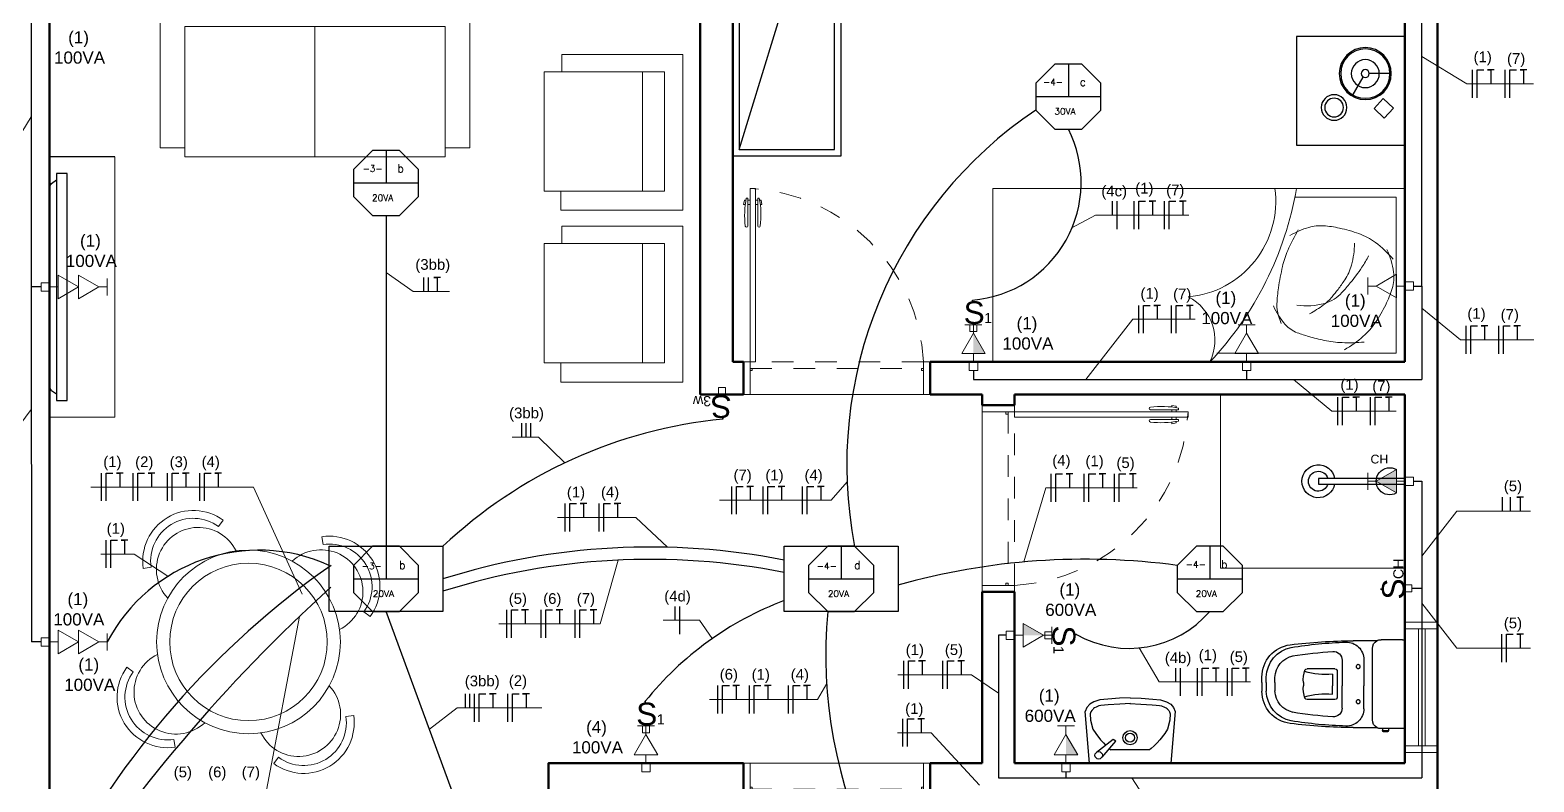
# Model space of a CAD drawing. Header units: inches. Extents: x 179598 to 179981, y 9195975 to 9196075.
# Drawn here: x 179673.85 to 179680.79, y 9196034.33 to 9196037.8 of the extents above; entities that cross this region are included whole.
import ezdxf

# ---------------------------------------------------------------- set-up
doc = ezdxf.new("R2010")
doc.units = ezdxf.units.IN
doc.header["$LTSCALE"] = 0.05
doc.header["$MEASUREMENT"] = 0
for name, pattern in [('CONTINU', [0]), ('DASH2', [0.75, 0.5, -0.25]), ('HIDDEN', [0.375, 0.25, -0.125]), ('HIDDEN2', [0.1875, 0.125, -0.0625])]:
    doc.linetypes.add(name, pattern=pattern)
for name, color, linetype, lineweight in [('Comunicação', 170, 'Continuous', 30), ('Eletrodutos', 220, 'Continuous', 25), ('ESQUADRIA', 7, 'Continuous', 5), ('FNT', 30, 'Continuous', 25), ('HACHURA', 7, 'Continuous', 0), ('HASTES', 250, 'Continuous', 25), ('NOTAS', 180, 'Continuous', 25), ('PAREDE', 7, 'Continuous', 50), ('PISO', 7, 'Continuous', 5)]:
    doc.layers.add(name, color=color, linetype=linetype, lineweight=lineweight)
for name, color, linetype in [('Electric', 10, 'Continuous'), ('ILUMINAÇÃO', 3, 'Continuous'), ('LAYOUT', 7, 'CONTINU'), ('LAYOUT_A. MOLHADAS', 7, 'Continuous'), ('PTO', 1, 'Continuous'), ('TEP', 40, 'DASH2')]:
    doc.layers.add(name, color=color, linetype=linetype)
doc.styles.add('Cota', font='arial.ttf')
doc.styles.get("Standard").update_dxf_attribs({"font": ''})
doc.styles.get('Standard').set_extended_font_data('txt.shx')

# ---------------------------------------------------------------- blocks, each defined once
blk = doc.blocks.new('PORTA80_PB')
at = {"layer": 'ESQUADRIA'}
for p, q in [((0.02, 0.9055), (0.0125, 0.9055)), ((0.02, 0.9055), (0.02, 0.7763)), ((0.065, 0.9055), (0.065, 0.7763)), ((0.065, 0.9055), (0.0725, 0.9055)), ((0.0036, 0.8955), (0.0002, 0.8755)), ((0.0075, 0.8755), (0.0002, 0.8755)), ((0.0105, 0.8955), (0.0036, 0.8955)), ((0.03, 0.8955), (0.02, 0.8955)), ((0.03, 0.8755), (0.02, 0.8755)), ((0.055, 0.8955), (0.065, 0.8955)), ((0.055, 0.8755), (0.065, 0.8755)), ((0.0745, 0.8955), (0.0814, 0.8955)), ((0.0775, 0.8755), (0.0848, 0.8755)), ((0.0814, 0.8955), (0.0848, 0.8755)), ((0.83, 0), (0.03, 0))]:
    blk.add_line(p, q, dxfattribs=at)
for points in [[(0.03, 0.15), (0.055, 0.15), (0.055, 0.95), (0.03, 0.95)], [(0, 0), (0.03, 0), (0.03, 0.15), (0, 0.15)], [(0.83, 0), (0.86, 0), (0.86, 0.15), (0.83, 0.15)], [(0.04, 0.11), (0.03, 0.11), (0.03, 0.12), (0.04, 0.12)], [(0.82, 0.12), (0.83, 0.12), (0.83, 0.11), (0.82, 0.11)]]:
    blk.add_lwpolyline(points, close=True, dxfattribs=at)
at = {"layer": 'ESQUADRIA', "linetype": 'HIDDEN2'}
blk.add_lwpolyline([(0.03, 0.12), (0.83, 0.12), (0.83, 0.15), (0.03, 0.15)], close=True, dxfattribs=at)
at = {"layer": 'ESQUADRIA'}
for centre, radius, start, end in [((0.4334, 0.8257), 0.4284, 169.26017, 186.65508), ((-0.3484, 0.8257), 0.4284, 353.34492, 10.73983), ((0.0139, 0.7771), 0.00614, 187.18725, 352.0859), ((0.0711, 0.7771), 0.00614, 187.9141, 352.81275)]:
    blk.add_arc(centre, radius, start, end, dxfattribs=at)
at = {"layer": 'ESQUADRIA', "linetype": 'HIDDEN', "ltscale": 0.4}
blk.add_arc((-0.0154, 0.1046), 0.8466, 3.07158, 86.92842, dxfattribs=at)
blk = doc.blocks.new('A$C73877B83')
at = {"layer": 'LAYOUT'}
for p, q in [((0.2747, 0.243), (0.1867, 0.1922)), ((0.1708, 0.063), (0.1708, 0.1646))]:
    blk.add_line(p, q, dxfattribs=at)
for points in [[(0.5, 0), (0, 0), (0, 0.5), (0.5, 0.5)], [(0.2859, 0.1004), (0.3301, 0.0532), (0.3754, 0.0957), (0.3312, 0.1428)]]:
    blk.add_lwpolyline(points, close=True, dxfattribs=at)
for centre, radius in [((0.3271, 0.3269), 0.059), ((0.3271, 0.3269), 0.043), ((0.1708, 0.183), 0.12), ((0.1708, 0.183), 0.1136), ((0.1708, 0.183), 0.0646), ((0.1708, 0.183), 0.0184)]:
    blk.add_circle(centre, radius, dxfattribs=at)
blk = doc.blocks.new('A$C161E2D06')
at = {"layer": 'LAYOUT'}
blk.add_line((0.03, 1.47), (0.47, 0.03), dxfattribs=at)
for points in [[(0, 1.5), (0.5, 1.5), (0.5, 0), (0, 0)], [(0.03, 1.47), (0.47, 1.47), (0.47, 0.03), (0.03, 0.03)]]:
    blk.add_lwpolyline(points, close=True, dxfattribs=at)
blk = doc.blocks.new('JANELA 0.50')
at = {"layer": 'ESQUADRIA'}
for points in [[(0, 0), (0.03, 0), (0.03, 0.15), (0, 0.15)], [(0.57, 0), (0.03, 0), (0.03, 0.15), (0.57, 0.15)], [(0.57, 0), (0.6, 0), (0.6, 0.15), (0.57, 0.15)], [(0.03, 0.0576), (0.57, 0.0576), (0.57, 0.0876), (0.03, 0.0876)]]:
    blk.add_lwpolyline(points, close=True, dxfattribs=at)
blk = doc.blocks.new('01lavl91')
at = {"layer": 'LAYOUT_A. MOLHADAS', "linetype": 'Continuous'}
for p, q in [((0.1253, -0.036), (0.0639, -0.1075)), ((0.0753, -0.1139), (0.1503, -0.0575)), ((-0.085, -0.0692), (0.0857, -0.0692)), ((0.0639, -0.1075), (0.0753, -0.1139))]:
    blk.add_line(p, q, dxfattribs=at)
for points in [[(-0.1997, -0.2393), (-0.1797, -0.0093), (0.1803, -0.0093), (0.2003, -0.2393)], [(-0.1772, -0.2283), (-0.1758, -0.2005), (-0.1652, -0.1606), (-0.1526, -0.1406), (-0.1317, -0.1123), (-0.1188, -0.0991), (-0.106, -0.0859), (-0.0931, -0.074), (-0.085, -0.0692)], [(0.0938, -0.074), (0.0857, -0.0692)], [(0.1779, -0.2283), (0.1765, -0.2005), (0.1659, -0.1606), (0.1533, -0.1406), (0.1323, -0.1123), (0.1195, -0.0991), (0.1091, -0.0885)], [(0.0003, -0.2993), (-0.0477, -0.2981), (-0.0993, -0.2935), (-0.1345, -0.2899), (-0.1613, -0.2816), (-0.1795, -0.2708), (-0.1915, -0.256), (-0.1997, -0.2393)], [(0.0023, -0.2743), (-0.0461, -0.2719), (-0.0975, -0.2686), (-0.1144, -0.2671), (-0.1294, -0.2653), (-0.1385, -0.2633), (-0.151, -0.2586), (-0.1586, -0.2547), (-0.1629, -0.2516), (-0.1647, -0.2496), (-0.1703, -0.2424), (-0.1737, -0.2368), (-0.1772, -0.2283)], [(-0.0016, -0.2743), (0.0468, -0.2719), (0.0982, -0.2686), (0.1151, -0.2671), (0.1301, -0.2653), (0.1391, -0.2633), (0.1517, -0.2586), (0.1593, -0.2547), (0.1635, -0.2516), (0.1653, -0.2496), (0.1709, -0.2424), (0.1744, -0.2368), (0.1779, -0.2283)], [(0.0003, -0.2993), (0.0483, -0.2981), (0.0999, -0.2935), (0.1351, -0.2899), (0.1619, -0.2816), (0.1801, -0.2708), (0.1921, -0.256), (0.2003, -0.2393)]]:
    blk.add_lwpolyline(points, dxfattribs=at)
for centre, radius in [((0.1404, -0.0444), 0.0164), ((0.001, -0.1223), 0.0316), ((0.001, -0.1223), 0.02)]:
    blk.add_circle(centre, radius, dxfattribs=at)
blk = doc.blocks.new('chuve')
at = {"layer": 'LAYOUT_A. MOLHADAS', "ltscale": 0.05}
for p, q in [((-0.0004, 0.0262), (0.3992, 0.0262)), ((0.3992, 0), (0, 0)), ((0.3992, 0.0262), (0.3992, 0))]:
    blk.add_line(p, q, dxfattribs=at)
for radius, start, end in [(0.076, 189.93583, 170.06417), (0.0459, 196.60149, 163.39851)]:
    blk.add_arc((0.3992, 0.0131), radius, start, end, dxfattribs=at)
blk = doc.blocks.new('VASOSAN2')
at = {"layer": 'LAYOUT_A. MOLHADAS'}
for p, q in [((-0.2131, 0), (0.1729, 0)), ((-0.0126, 0), (0.0126, 0)), ((-0.2251, -0.012), (-0.2251, -0.0754)), ((0.1849, -0.012), (0.1849, -0.11)), ((-0.2395, -0.0804), (-0.2395, -0.0987)), ((-0.2345, -0.1037), (-0.2345, -0.0754)), ((-0.2251, -0.0754), (-0.2345, -0.0754)), ((-0.2251, -0.1037), (-0.2345, -0.1037)), ((-0.2251, -0.0754), (-0.2251, -0.1037)), ((-0.2251, -0.1037), (-0.2251, -0.11)), ((-0.2201, -0.2392), (-0.2201, -0.1294)), ((0.1799, -0.1294), (0.1799, -0.2392)), ((-0.1851, -0.15), (0.1449, -0.15)), ((-0.1336, -0.19), (-0.0276, -0.19)), ((-0.0126, -0.19), (-0.0276, -0.19)), ((0.0935, -0.19), (-0.0126, -0.19)), ((-0.1307, -0.29), (-0.0276, -0.29)), ((-0.0909, -0.3228), (-0.0909, -0.4517)), ((0.0435, -0.3132), (-0.0836, -0.3132)), ((-0.0666, -0.3348), (-0.0276, -0.3348)), ((-0.0126, -0.29), (-0.0276, -0.29)), ((-0.0126, -0.3348), (-0.0276, -0.3348)), ((0.0906, -0.29), (-0.0126, -0.29)), ((0.0265, -0.3348), (-0.0126, -0.3348)), ((0.0508, -0.3228), (0.0508, -0.4517)), ((-0.0126, -0.4687), (-0.0276, -0.4687)), ((-0.0276, -0.6), (-0.0527, -0.6)), ((-0.0126, -0.6), (-0.0276, -0.6)), ((-0.0126, -0.6), (0.0126, -0.6)), ((-0.0276, -0.64), (-0.0527, -0.64)), ((-0.0276, -0.66), (-0.0527, -0.66)), ((-0.0126, -0.64), (-0.0276, -0.64)), ((-0.0126, -0.66), (-0.0276, -0.66)), ((-0.0126, -0.64), (0.0126, -0.64)), ((-0.0126, -0.66), (0.0126, -0.66))]:
    blk.add_line(p, q, dxfattribs=at)
for centre, radius, start, end in [((-0.2131, -0.012), 0.012, 90, 180), ((0.1729, -0.012), 0.012, 0, 90), ((-0.2345, -0.0804), 0.005, 90, 180), ((-0.2345, -0.0987), 0.005, 180, 270), ((-0.1851, -0.11), 0.04, 180, 208.95502), ((-0.1851, -0.11), 0.04, 208.95502, 270), ((0.1449, -0.11), 0.04, 270, 331.04498), ((0.1449, -0.11), 0.04, 331.04498, 0), ((-0.1336, -0.27), 0.08, 90, 181.85575), ((-0.1012, -0.2212), 0.0134, 90, 107.55185), ((-0.1012, -0.2212), 0.0134, 72.44815, 90), ((0.061, -0.2212), 0.0134, 90, 107.55185), ((0.061, -0.2212), 0.0134, 72.44815, 90), ((0.0935, -0.27), 0.08, 358.14425, 90), ((2.0486, -0.2392), 2.2687, 180, 187.34371), ((1.8016, -0.2073), 2.0162, 181.85575, 189.04981), ((-0.1054, -0.2156), 0.00607, 151.52249, 180), ((-0.1054, -0.2156), 0.00607, 180, 208.47751), ((-0.1034, -0.2168), 0.00838, 127.36539, 151.52249), ((-0.1034, -0.2145), 0.00838, 208.47751, 232.63461), ((-0.102, -0.2185), 0.0106, 107.55185, 127.36539), ((-0.102, -0.2128), 0.0106, 232.63461, 252.44815), ((-0.1012, -0.2101), 0.0134, 252.44815, 270), ((-0.1012, -0.2101), 0.0134, 270, 287.55185), ((-0.1003, -0.2185), 0.0106, 52.63461, 72.44815), ((-0.1003, -0.2128), 0.0106, 287.55185, 307.36539), ((-0.099, -0.2168), 0.00838, 28.47751, 52.63461), ((-0.099, -0.2145), 0.00838, 307.36539, 331.52249), ((-0.0969, -0.2156), 0.00607, 360, 28.47751), ((-0.0969, -0.2156), 0.00607, 331.52249, 0), ((0.0568, -0.2156), 0.00607, 151.52249, 180), ((0.0568, -0.2156), 0.00607, 180, 208.47751), ((0.0589, -0.2168), 0.00838, 127.36539, 151.52249), ((0.0589, -0.2145), 0.00838, 208.47751, 232.63461), ((0.0602, -0.2185), 0.0106, 107.55185, 127.36539), ((0.0602, -0.2128), 0.0106, 232.63461, 252.44815), ((0.061, -0.2101), 0.0134, 252.44815, 270), ((0.061, -0.2101), 0.0134, 270, 287.55185), ((0.0619, -0.2185), 0.0106, 52.63461, 72.44815), ((0.0619, -0.2128), 0.0106, 287.55185, 307.36539), ((0.0632, -0.2168), 0.00838, 28.47751, 52.63461), ((0.0632, -0.2145), 0.00838, 307.36539, 331.52249), ((0.0653, -0.2156), 0.00607, 360, 28.47751), ((0.0653, -0.2156), 0.00607, 331.52249, 0), ((-1.8417, -0.2073), 2.0162, 350.95019, 358.14425), ((-2.0888, -0.2392), 2.2687, 352.65629, 0), ((-0.1307, -0.33), 0.04, 90, 183.63335), ((1.8016, -0.2073), 1.9762, 183.63335, 189.04981), ((-0.0809, -0.3228), 0.01, 105.83121, 180), ((-0.3767, -0.3699), 0.3121, 342.68456, 6.46273), ((0.3366, -0.3699), 0.3121, 173.53727, 197.31544), ((0.0408, -0.3228), 0.01, 0, 74.16879), ((0.0906, -0.33), 0.04, 356.36665, 90), ((-1.8417, -0.2073), 1.9762, 350.95019, 356.36665), ((-0.0809, -0.4517), 0.01, 180, 251.47795), ((-0.0363, -0.3187), 0.1503, 251.47795, 273.33807), ((-0.0038, -0.3187), 0.1503, 266.66193, 288.52205), ((0.0408, -0.4517), 0.01, 288.52205, 0), ((-0.0527, -0.51), 0.15, 187.34371, 270), ((-0.0467, -0.4941), 0.146, 191.98726, 267.65022), ((-0.0467, -0.4941), 0.106, 191.98726, 267.65022), ((0.0066, -0.4941), 0.106, 272.34978, 348.01274), ((0.0066, -0.4941), 0.146, 272.34978, 348.01274), ((0.0126, -0.51), 0.15, 270, 352.65629)]:
    blk.add_arc(centre, radius, start, end, dxfattribs=at)
blk = doc.blocks.new('A$C786F5E89')
at = {"layer": 'LAYOUT', "lineweight": 20}
for p, q in [((0.04, 1.86), (0.04, 1.0317)), ((0.76, 1.86), (0.04, 1.86)), ((0.76, 1.3934), (0.76, 1.86))]:
    blk.add_line(p, q, dxfattribs=at)
blk.add_lwpolyline([(0.8, 1.9), (0, 1.9), (0, 0), (0.8, 0)], close=True, dxfattribs=at)
for points in [[(0.0564, 1.6211, -0.050543), (0.1181, 1.7076, -0.064376), (0.1807, 1.7628, -0.03352), (0.2637, 1.8109, -0.039598), (0.3391, 1.8411, -0.109626), (0.414, 1.8473, -0.0754), (0.5181, 1.8166)], [(0.4735, 1.8457, -0.057152), (0.5509, 1.7633, -0.075208), (0.5915, 1.6873, -0.030275), (0.6169, 1.5986, -0.036967), (0.6278, 1.5239, -0.089016), (0.6206, 1.4571, -0.061822), (0.5824, 1.3687)], [(0.0918, 1.712, 0.034352), (0.0891, 1.6099, 0.04249), (0.0995, 1.5278, 0.015911), (0.1173, 1.4565, 0.020937), (0.1347, 1.4035, 0.121269), (0.1729, 1.3477, 0.080025), (0.2586, 1.2929)], [(0.2223, 1.4599, -0.040593), (0.2626, 1.5236, -0.055645), (0.3003, 1.5637, -0.015363), (0.3347, 1.5911, -0.01263), (0.3782, 1.6221, -0.082628), (0.4468, 1.6534, -0.061291), (0.5471, 1.6675)], [(0.2613, 1.4015, -0.103492), (0.2701, 1.5298, -0.14369), (0.3198, 1.6091, -0.007817), (0.3642, 1.6473, -0.010698), (0.3977, 1.674, -0.020146), (0.4368, 1.7014, -0.015912), (0.4887, 1.7324)], [(0.6089, 1.4081, -0.033461), (0.514, 1.3593, -0.04596), (0.44, 1.3351, -0.01901), (0.3418, 1.3166, -0.025886), (0.2687, 1.3095, -0.088683), (0.2128, 1.3169, -0.020726), (0.178, 1.3297)]]:
    blk.add_lwpolyline(points, format="xyb", dxfattribs=at)
for centre, radius, start, end in [((1.0634, -0.1268), 1.5493, 99.78806, 133.34204), ((0.7407, 0.8616), 0.4424, 82.30103, 175.01858), ((0.1, 0.8), 0.2236, 26.56505, 116.56505)]:
    blk.add_arc(centre, radius, start, end, dxfattribs=at)
blk = doc.blocks.new('A$C71760755')
at = {"layer": 'LAYOUT', "lineweight": 20}
for p, q in [((0, 0.05), (0, 0.88)), ((0, 0.88), (1.76, 0.88)), ((1.76, 0.88), (1.76, 0.05)), ((0.14, 0), (0.14, 0.74)), ((0.14, 0.74), (1.62, 0.74)), ((0.88, 0.74), (0.88, 0)), ((1.62, 0.74), (1.62, 0)), ((0.14, 0.05), (0, 0.05)), ((1.62, 0.05), (1.76, 0.05)), ((0.14, 0), (1.62, 0))]:
    blk.add_line(p, q, dxfattribs=at)
blk = doc.blocks.new('A$C7D722421')
at = {"layer": 'LAYOUT', "lineweight": 20}
for points in [[(0.8981, 1.2136), (0.8649, 1.199, 0.666667), (0.5019, 1.192), (0.4682, 1.2053, -0.666667)], [(0.1378, 0.8649), (0.1232, 0.8981, 0.666667), (0.1315, 0.4682), (0.1448, 0.5019, -0.666667)], [(1.199, 0.4719), (1.2136, 0.4387, 0.666667), (1.2053, 0.8686), (1.192, 0.8349, -0.666667)], [(0.4719, 0.1378), (0.4387, 0.1232, 0.666667), (0.8686, 0.1315), (0.8349, 0.1448, -0.666667)]]:
    blk.add_lwpolyline(points, format="xyb", close=True, dxfattribs=at)
for radius in [0.4235, 0.363]:
    blk.add_circle((0.6684, 0.6684), radius, dxfattribs=at)
for centre, start, end in [((0.6857, 1.0745), 349.02539, 186.09004), ((0.2623, 0.6857), 79.02539, 276.09004), ((1.0745, 0.6511), 259.02539, 96.09004), ((0.6511, 0.2623), 169.02539, 6.09004)]:
    blk.add_arc(centre, 0.1936, start, end, dxfattribs=at)
blk = doc.blocks.new('A$C62A36329')
at = {"layer": 'LAYOUT', "lineweight": 20}
for p, q in [((0, 0.8024), (0, 0.1024)), ((0.8991, 0.8024), (0, 0.8024)), ((0.8991, 0.0963), (0.8991, 0.8024)), ((0.0999, 0.1024), (0.0999, 0.6954)), ((0.0999, 0.6954), (0.7888, 0.6954)), ((0.7888, 0.6954), (0.7888, 0.0963)), ((0.0999, 0.5685), (0.7888, 0.5685)), ((0, 0.1024), (0.0999, 0.1024)), ((0.0999, 0), (0.0999, 0.1024)), ((0.7888, 0.0963), (0.7888, 0)), ((0.7888, 0.0963), (0.8991, 0.0963)), ((0.7888, 0), (0.0999, 0))]:
    blk.add_line(p, q, dxfattribs=at)
blk = doc.blocks.new('A$C706E4DCE')
at = {"layer": 'LAYOUT'}
for p, q in [((0.0462, 0.0728), (0.03, 0.0498)), ((0.0674, 0.0815), (0.9786, 0.0815)), ((0.9998, 0.0728), (1.016, 0.0498)), ((0, 0), (0, 0.0498)), ((0, 0.0498), (1.046, 0.0498)), ((1.046, 0), (0, 0)), ((1.046, 0.0498), (1.046, 0))]:
    blk.add_line(p, q, dxfattribs=at)
for centre, start, end in [((0.0674, 0.0515), 90, 135), ((0.9786, 0.0515), 45, 90)]:
    blk.add_arc(centre, 0.03, start, end, dxfattribs=at)
blk = doc.blocks.new('TTA30')
at = {"lineweight": 5}
for p, q in [((-0.139, 0.34), (0, 0.58)), ((-0.1, 0.68), (0.1, 0.68)), ((0, 0.68), (0, 0.58)), ((0.139, 0.34), (0, 0.58)), ((-0.139, 0.1), (0, 0.34)), ((-0.139, 0.34), (0.139, 0.34)), ((0.139, 0.1), (0, 0.34)), ((-0.139, 0.1), (0.139, 0.1)), ((-0.05, 0), (-0.05, -0.1)), ((-0.05, 0), (0.05, 0)), ((0, 0.1), (0, 0)), ((0.05, 0), (0.05, -0.1)), ((-0.05, -0.1), (0.05, -0.1))]:
    blk.add_line(p, q, dxfattribs=at)
blk = doc.blocks.new('ta30')
at = {"lineweight": 5}
for p, q in [((-0.1, 0.44), (0.1, 0.44)), ((0, 0.44), (0, 0.34)), ((-0.139, 0.1), (0, 0.34)), ((0.139, 0.1), (0, 0.34)), ((-0.139, 0.1), (0.139, 0.1)), ((-0.05, 0), (-0.05, -0.1)), ((-0.05, 0), (0.05, 0)), ((0, 0.1), (0, 0)), ((0.05, 0), (0.05, -0.1)), ((-0.05, -0.1), (0.05, -0.1))]:
    blk.add_line(p, q, dxfattribs=at)
blk = doc.blocks.new('TA100')
at = {"lineweight": 5}
for p, q in [((-0.1, 0.44), (0.1, 0.44)), ((0, 0.44), (0, 0.34)), ((-0.139, 0.1), (0, 0.34)), ((0.139, 0.1), (0, 0.34)), ((-0.139, 0.1), (0, 0.1)), ((-0.05, 0), (0.05, 0)), ((-0.05, 0), (-0.05, -0.1)), ((0, 0.1), (0, 0)), ((0, 0.1), (0.139, 0.1)), ((0.05, 0), (0.05, -0.1)), ((-0.05, -0.1), (0.05, -0.1))]:
    blk.add_line(p, q, dxfattribs=at)
blk.add_solid([(0, 0.1), (0, 0.34), (-0.139, 0.1)], dxfattribs=at)
blk = doc.blocks.new('Iluminação1')
at = {"layer": 'ILUMINAÇÃO'}
for p, q in [((0, 0.15), (0, 0)), ((-0.15, 0), (0.15, 0))]:
    blk.add_line(p, q, dxfattribs=at)
blk.add_lwpolyline([(-0.0621, 0.15), (-0.15, 0.0621), (-0.15, -0.0621), (-0.0621, -0.15), (0.0621, -0.15), (0.15, -0.0621), (0.15, 0.0621), (0.0621, 0.15)], close=True, dxfattribs=at)
blk = doc.blocks.new('Iluminação2')
at = {"layer": 'ILUMINAÇÃO'}
for p, q in [((0, 0.15), (0, 0)), ((-0.15, 0), (0.15, 0))]:
    blk.add_line(p, q, dxfattribs=at)
for points in [[(-0.2621, 0.15), (0.2621, 0.15), (0.2621, -0.15), (-0.2621, -0.15)], [(-0.0621, 0.15), (-0.15, 0.0621), (-0.15, -0.0621), (-0.0621, -0.15), (0.0621, -0.15), (0.15, -0.0621), (0.15, 0.0621), (0.0621, 0.15)]]:
    blk.add_lwpolyline(points, close=True, dxfattribs=at)
blk = doc.blocks.new('CHUVEIRO')
at = {"layer": 'Electric', "linetype": 'CONTINU', "lineweight": 20}
blk.add_lwpolyline([(179680.6051, 9196022.6952), (179680.6051, 9196022.7343), (179680.566, 9196022.7343), (179680.566, 9196022.6952), (179680.6051, 9196022.6952), (179680.566, 9196022.6952), (179680.566, 9196022.7148), (179680.527, 9196022.7148), (179680.527, 9196022.7689), (179680.4332, 9196022.7148), (179680.527, 9196022.6606), (179680.527, 9196022.7148), (179680.527, 9196022.7689), (179680.4332, 9196022.7148), (179680.3941, 9196022.7148), (179680.3941, 9196022.7538), (179680.3941, 9196022.6757)], dxfattribs=at)
at = {"layer": 'PTO', "linetype": 'CONTINU', "lineweight": 30}
blk.add_arc((179680.4957, 9196022.7148), 0.0625, 60, 300, dxfattribs=at)
at = {"layer": 'Electric', "linetype": 'CONTINU', "lineweight": 20, "style": 'Cota'}
blk.add_text('CH', height=0.0407, dxfattribs=at).set_placement((179680.4071, 9196022.5921))
blk = doc.blocks.new('Interruptor1W')
at = {"layer": 'ILUMINAÇÃO', "linetype": 'CONTINU', "lineweight": 20}
blk.add_lwpolyline([(179675.1845, 9196027.4212), (179675.2236, 9196027.4212), (179675.2236, 9196027.4602), (179675.1845, 9196027.4602)], close=True, dxfattribs=at)
at = {"layer": 'ILUMINAÇÃO', "linetype": 'CONTINU', "lineweight": 20, "attachment_point": 1, "style": 'Cota'}
for s, width, insert, char_height in [('S', 0.319218, (179675.1488, 9196027.592), 0.1276), ('1', 0.07511, (179675.265, 9196027.5265), 0.0573)]:
    blk.add_mtext_dynamic_manual_height_columns(s, width=width, gutter_width=0.75, heights=[0], dxfattribs=dict(at, insert=insert, char_height=char_height))
blk = doc.blocks.new('Interruptor1')
at = {"layer": 'ILUMINAÇÃO', "linetype": 'CONTINU', "lineweight": 35}
blk.add_line((179678.1328, 9196024.8734), (179678.1328, 9196024.8825), dxfattribs=at)
at = {"layer": 'ILUMINAÇÃO', "linetype": 'CONTINU', "lineweight": 20}
blk.add_blockref('Interruptor1W', (2.9333, -2.7169), dxfattribs=at)
blk = doc.blocks.new('InterruptorCH')
at = {"layer": 'ILUMINAÇÃO', "linetype": 'CONTINU', "lineweight": 20}
for p, q in [((179675.6324, 9196033.1001), (179675.6324, 9196033.0682)), ((179675.6643, 9196033.1001), (179675.6324, 9196033.1001)), ((179675.6643, 9196033.0682), (179675.6643, 9196033.1001)), ((179675.6324, 9196033.0682), (179675.6643, 9196033.0682))]:
    blk.add_line(p, q, dxfattribs=at)
at = {"layer": 'ILUMINAÇÃO', "linetype": 'CONTINU', "lineweight": 35}
blk.add_line((179675.7705, 9196033.0878), (179675.778, 9196033.0878), dxfattribs=at)
at = {"layer": 'ILUMINAÇÃO', "linetype": 'CONTINU', "lineweight": 40, "style": 'Cota'}
for s, height, p in [('S', 0.1043, (179675.6659, 9196033.1359)), ('CH', 0.04682, (179675.6715, 9196033.0415))]:
    blk.add_text(s, height=height, rotation=270, dxfattribs=at).set_placement(p)
blk = doc.blocks.new('Interruptor3w')
at = {"layer": 'ILUMINAÇÃO', "linetype": 'CONTINU', "lineweight": 35}
blk.add_line((179682.1953, 9196035.1734), (179682.2027, 9196035.1734), dxfattribs=at)
at = {"layer": 'ILUMINAÇÃO', "linetype": 'CONTINU', "lineweight": 20}
blk.add_lwpolyline([(179682.0571, 9196035.1856), (179682.0571, 9196035.1537), (179682.089, 9196035.1537), (179682.089, 9196035.1856)], close=True, dxfattribs=at)
at = {"layer": 'ILUMINAÇÃO', "linetype": 'CONTINU', "lineweight": 20, "attachment_point": 1, "rotation": 270, "style": 'Cota'}
for s, width, insert, char_height in [('S', 0.319218, (179682.1967, 9196035.2149), 0.1043), ('3w', 0.07511, (179682.1432, 9196035.1199), 0.04682)]:
    blk.add_mtext_dynamic_manual_height_columns(s, width=width, gutter_width=0.75, heights=[0], dxfattribs=dict(at, insert=insert, char_height=char_height))

msp = doc.modelspace()

# ---------------------------------------------------------------- hatches: boundary and pattern name
at = {"layer": 'HACHURA'}
h = msp.add_hatch(color=1, dxfattribs=at)
h.dxf.hatch_style = 1
h.paths.add_polyline_path([(179680.1549, 9196035.6649), (179680.0612, 9196035.719), (179680.1549, 9196035.7731)])

# ---------------------------------------------------------------- linework, layer by layer
at = {"layer": 'Eletrodutos', "linetype": 'CONTINU', "lineweight": 30}
for p, q in [((179680.2715, 9196036.619), (179680.2715, 9196038.794)), ((179673.8588, 9196037.869), (179673.8588, 9196036.6149)), ((179675.4956, 9196036.944), (179675.4956, 9196035.419)), ((179673.905, 9196036.6149), (179673.8588, 9196036.6149)), ((179673.8588, 9196036.6149), (179673.8609, 9196034.9783)), ((179680.2332, 9196036.619), (179680.2715, 9196036.619)), ((179680.2715, 9196036.619), (179680.2715, 9196036.1885)), ((179678.2041, 9196036.2299), (179678.2041, 9196036.1885)), ((179679.464, 9196036.2299), (179679.464, 9196036.1885)), ((179678.2041, 9196036.1885), (179680.2715, 9196036.1885)), ((179680.2331, 9196035.719), (179680.2715, 9196035.719)), ((179680.2715, 9196035.719), (179680.2715, 9196034.3647)), ((179680.226, 9196035.2255), (179680.2715, 9196035.2255)), ((179676.0441, 9196033.6252), (179675.4956, 9196035.119)), ((179673.905, 9196034.9783), (179673.8609, 9196034.9783)), ((179678.355, 9196035.009), (179678.3191, 9196035.009)), ((179678.3191, 9196035.009), (179678.3191, 9196034.3522)), ((179678.3195, 9196034.3522), (179680.2715, 9196034.3522)), ((179678.6308, 9196034.3799), (179678.6308, 9196034.3522)), ((179680.2715, 9196034.3647), (179680.2715, 9196034.3522))]:
    msp.add_line(p, q, dxfattribs=at)
for centre, radius, start, end in [((179679.5879, 9196035.7955), 1.9681, 123.83577, 191.0302), ((179678.1563, 9196037.097), 0.5443, 274.65257, 26.79435), ((179677.2583, 9196033.8294), 2.1861, 95.52638, 133.34912), ((179676.7141, 9196032.2266), 3.1892, 78.82901, 107.44974), ((179677.5469, 9196032.0348), 4.0225, 124.9671, 152.71495), ((179676.7141, 9196032.1697), 3.1892, 78.82901, 107.44974), ((179678.7199, 9196032.1615), 3.1979, 82.37759, 105.66956), ((179680.298, 9196029.655), 7.5274, 132.20165, 147.18324), ((179677.8617, 9196033.7618), 1.5035, 110.62751, 141.16833), ((179679.7116, 9196034.9236), 2.1884, 174.87671, 236.44588), ((179678.9223, 9196035.439), 0.4905, 240.35188, 319.27842)]:
    msp.add_arc(centre, radius, start, end, dxfattribs=at)
at = {"layer": 'Eletrodutos', "linetype": 'CONTINU', "lineweight": 30, "ltscale": 0.05}
msp.add_arc((179674.9087, 9196034.612), 0.7891, 65.69634, 152.34132, dxfattribs=at)
at = {"layer": 'FNT', "linetype": 'CONTINU', "lineweight": 30}
for p, q in [((179680.5045, 9196037.6155), (179680.5045, 9196037.4869)), ((179680.655, 9196037.6155), (179680.655, 9196037.4869)), ((179678.8431, 9196037.0095), (179678.8431, 9196036.9453)), ((179678.9432, 9196037.0095), (179678.9432, 9196036.881)), ((179679.0832, 9196037.0095), (179679.0832, 9196036.881)), ((179675.6687, 9196036.6588), (179675.6687, 9196036.5945)), ((179678.9646, 9196036.5298), (179678.9646, 9196036.4013)), ((179679.1151, 9196036.5298), (179679.1151, 9196036.4013)), ((179680.4751, 9196036.4356), (179680.4751, 9196036.307)), ((179680.6256, 9196036.4356), (179680.6256, 9196036.307)), ((179679.883, 9196036.1065), (179679.883, 9196035.978)), ((179680.0336, 9196036.1065), (179680.0336, 9196035.978)), ((179676.1194, 9196035.9865), (179676.1194, 9196035.9222)), ((179676.1399, 9196035.9865), (179676.1399, 9196035.9222)), ((179674.1819, 9196035.7566), (179674.1819, 9196035.628)), ((179674.3275, 9196035.7566), (179674.3275, 9196035.628)), ((179674.4864, 9196035.7566), (179674.4864, 9196035.628)), ((179674.6353, 9196035.7566), (179674.6353, 9196035.628)), ((179678.5611, 9196035.7525), (179678.5611, 9196035.6239)), ((179678.7137, 9196035.7525), (179678.7137, 9196035.6239)), ((179678.8524, 9196035.7525), (179678.8524, 9196035.6239)), ((179677.088, 9196035.6955), (179677.088, 9196035.5669)), ((179677.2336, 9196035.6955), (179677.2336, 9196035.5669)), ((179677.4139, 9196035.6955), (179677.4139, 9196035.5669)), ((179676.3196, 9196035.6165), (179676.3196, 9196035.4879)), ((179676.4768, 9196035.6165), (179676.4768, 9196035.4879)), ((179680.6428, 9196035.6455), (179680.6428, 9196035.5812)), ((179680.6789, 9196035.6455), (179680.6789, 9196035.5812)), ((179674.203, 9196035.4479), (179674.203, 9196035.3193)), ((179676.0501, 9196035.1261), (179676.0501, 9196034.9976)), ((179676.209, 9196035.1261), (179676.209, 9196034.9976)), ((179676.3653, 9196035.1261), (179676.3653, 9196034.9976)), ((179676.8276, 9196035.1422), (179676.8276, 9196035.0779)), ((179680.6389, 9196035.0137), (179680.6389, 9196034.8851)), ((179677.8808, 9196034.8905), (179677.8808, 9196034.7619)), ((179678.0611, 9196034.8905), (179678.0611, 9196034.7619)), ((179679.1359, 9196034.858), (179679.1359, 9196034.7937)), ((179679.236, 9196034.858), (179679.236, 9196034.7294)), ((179679.3747, 9196034.858), (179679.3747, 9196034.7294)), ((179677.0245, 9196034.7768), (179677.0245, 9196034.6482)), ((179677.1701, 9196034.7768), (179677.1701, 9196034.6482)), ((179677.3504, 9196034.7768), (179677.3504, 9196034.6482)), ((179675.8605, 9196034.7391), (179675.8605, 9196034.6748)), ((179675.8809, 9196034.7391), (179675.8809, 9196034.6748)), ((179675.9021, 9196034.7391), (179675.9021, 9196034.6105)), ((179676.0547, 9196034.7391), (179676.0547, 9196034.6105)), ((179677.8773, 9196034.6241), (179677.8773, 9196034.4956))]:
    msp.add_line(p, q, dxfattribs=at)
for points in [[(179680.5275, 9196037.4869), (179680.5275, 9196037.6155), (179680.5584, 9196037.6155)], [(179680.606, 9196037.6155), (179680.5751, 9196037.6155), (179680.5905, 9196037.6155), (179680.5905, 9196037.5512)], [(179680.6781, 9196037.4869), (179680.6781, 9196037.6155), (179680.709, 9196037.6155)], [(179680.7565, 9196037.6155), (179680.7256, 9196037.6155), (179680.7411, 9196037.6155), (179680.7411, 9196037.5512)], [(179678.8662, 9196036.881), (179678.8662, 9196037.0095), (179678.8662, 9196037.0095)], [(179678.9663, 9196036.881), (179678.9663, 9196037.0095), (179678.9972, 9196037.0095)], [(179679.0447, 9196037.0095), (179679.0138, 9196037.0095), (179679.0293, 9196037.0095), (179679.0293, 9196036.9453)], [(179679.1063, 9196036.881), (179679.1063, 9196037.0095), (179679.1372, 9196037.0095)], [(179679.1847, 9196037.0095), (179679.1538, 9196037.0095), (179679.1693, 9196037.0095), (179679.1693, 9196036.9453)], [(179675.6918, 9196036.5945), (179675.6918, 9196036.6588), (179675.6918, 9196036.6588)], [(179675.7461, 9196036.6588), (179675.7152, 9196036.6588), (179675.7306, 9196036.6588), (179675.7306, 9196036.5945)], [(179678.9877, 9196036.4013), (179678.9877, 9196036.5298), (179679.0186, 9196036.5298)], [(179679.0661, 9196036.5298), (179679.0352, 9196036.5298), (179679.0507, 9196036.5298), (179679.0507, 9196036.4655)], [(179679.1382, 9196036.4013), (179679.1382, 9196036.5298), (179679.1691, 9196036.5298)], [(179679.2167, 9196036.5298), (179679.1858, 9196036.5298), (179679.2012, 9196036.5298), (179679.2012, 9196036.4655)], [(179680.4981, 9196036.307), (179680.4981, 9196036.4356), (179680.529, 9196036.4356)], [(179680.5766, 9196036.4356), (179680.5457, 9196036.4356), (179680.5611, 9196036.4356), (179680.5611, 9196036.3713)], [(179680.6487, 9196036.307), (179680.6487, 9196036.4356), (179680.6796, 9196036.4356)], [(179680.7271, 9196036.4356), (179680.6962, 9196036.4356), (179680.7117, 9196036.4356), (179680.7117, 9196036.3713)], [(179679.9061, 9196035.978), (179679.9061, 9196036.1065), (179679.937, 9196036.1065)], [(179679.9846, 9196036.1065), (179679.9537, 9196036.1065), (179679.9691, 9196036.1065), (179679.9691, 9196036.0422)], [(179680.0566, 9196035.978), (179680.0566, 9196036.1065), (179680.0875, 9196036.1065)], [(179680.1351, 9196036.1065), (179680.1042, 9196036.1065), (179680.1196, 9196036.1065), (179680.1196, 9196036.0422)], [(179676.163, 9196035.9222), (179676.163, 9196035.9865), (179676.163, 9196035.9865)], [(179674.2049, 9196035.628), (179674.2049, 9196035.7566), (179674.2358, 9196035.7566)], [(179674.2834, 9196035.7566), (179674.2525, 9196035.7566), (179674.2679, 9196035.7566), (179674.2679, 9196035.6923)], [(179674.3505, 9196035.628), (179674.3505, 9196035.7566), (179674.3814, 9196035.7566)], [(179674.429, 9196035.7566), (179674.3981, 9196035.7566), (179674.4135, 9196035.7566), (179674.4135, 9196035.6923)], [(179674.5095, 9196035.628), (179674.5095, 9196035.7566), (179674.5404, 9196035.7566)], [(179674.5879, 9196035.7566), (179674.557, 9196035.7566), (179674.5725, 9196035.7566), (179674.5725, 9196035.6923)], [(179674.6584, 9196035.628), (179674.6584, 9196035.7566), (179674.6893, 9196035.7566)], [(179674.7369, 9196035.7566), (179674.706, 9196035.7566), (179674.7214, 9196035.7566), (179674.7214, 9196035.6923)], [(179678.5841, 9196035.6239), (179678.5841, 9196035.7525), (179678.615, 9196035.7525)], [(179678.6626, 9196035.7525), (179678.6317, 9196035.7525), (179678.6471, 9196035.7525), (179678.6471, 9196035.6882)], [(179678.7368, 9196035.6239), (179678.7368, 9196035.7525), (179678.7677, 9196035.7525)], [(179678.8152, 9196035.7525), (179678.7843, 9196035.7525), (179678.7998, 9196035.7525), (179678.7998, 9196035.6882)], [(179678.8755, 9196035.6239), (179678.8755, 9196035.7525), (179678.9064, 9196035.7525)], [(179678.954, 9196035.7525), (179678.9231, 9196035.7525), (179678.9385, 9196035.7525), (179678.9385, 9196035.6882)], [(179677.1111, 9196035.5669), (179677.1111, 9196035.6955), (179677.142, 9196035.6955)], [(179677.1895, 9196035.6955), (179677.1586, 9196035.6955), (179677.1741, 9196035.6955), (179677.1741, 9196035.6312)], [(179677.2567, 9196035.5669), (179677.2567, 9196035.6955), (179677.2876, 9196035.6955)], [(179677.3351, 9196035.6955), (179677.3042, 9196035.6955), (179677.3197, 9196035.6955), (179677.3197, 9196035.6312)], [(179677.437, 9196035.5669), (179677.437, 9196035.6955), (179677.4679, 9196035.6955)], [(179677.5155, 9196035.6955), (179677.4846, 9196035.6955), (179677.5, 9196035.6955), (179677.5, 9196035.6312)], [(179676.3427, 9196035.4879), (179676.3427, 9196035.6165), (179676.3736, 9196035.6165)], [(179676.4211, 9196035.6165), (179676.3902, 9196035.6165), (179676.4057, 9196035.6165), (179676.4057, 9196035.5522)], [(179676.4999, 9196035.4879), (179676.4999, 9196035.6165), (179676.5308, 9196035.6165)], [(179676.5783, 9196035.6165), (179676.5474, 9196035.6165), (179676.5629, 9196035.6165), (179676.5629, 9196035.5522)], [(179680.7404, 9196035.6455), (179680.7095, 9196035.6455), (179680.725, 9196035.6455), (179680.725, 9196035.5812)], [(179674.2261, 9196035.3193), (179674.2261, 9196035.4479), (179674.257, 9196035.4479)], [(179674.3045, 9196035.4479), (179674.2736, 9196035.4479), (179674.2891, 9196035.4479), (179674.2891, 9196035.3836)], [(179676.0732, 9196034.9976), (179676.0732, 9196035.1261), (179676.1041, 9196035.1261)], [(179676.1516, 9196035.1261), (179676.1207, 9196035.1261), (179676.1362, 9196035.1261), (179676.1362, 9196035.0619)], [(179676.2321, 9196034.9976), (179676.2321, 9196035.1261), (179676.263, 9196035.1261)], [(179676.3106, 9196035.1261), (179676.2797, 9196035.1261), (179676.2951, 9196035.1261), (179676.2951, 9196035.0619)], [(179676.3884, 9196034.9976), (179676.3884, 9196035.1261), (179676.4193, 9196035.1261)], [(179676.4669, 9196035.1261), (179676.436, 9196035.1261), (179676.4514, 9196035.1261), (179676.4514, 9196035.0619)], [(179676.8507, 9196035.0137), (179676.8507, 9196035.1422), (179676.8507, 9196035.1422)], [(179680.662, 9196034.8851), (179680.662, 9196035.0137), (179680.6929, 9196035.0137)], [(179680.7404, 9196035.0137), (179680.7095, 9196035.0137), (179680.725, 9196035.0137), (179680.725, 9196034.9494)], [(179677.9039, 9196034.7619), (179677.9039, 9196034.8905), (179677.9348, 9196034.8905)], [(179677.9823, 9196034.8905), (179677.9514, 9196034.8905), (179677.9669, 9196034.8905), (179677.9669, 9196034.8262)], [(179678.0842, 9196034.7619), (179678.0842, 9196034.8905), (179678.1151, 9196034.8905)], [(179678.1627, 9196034.8905), (179678.1318, 9196034.8905), (179678.1472, 9196034.8905), (179678.1472, 9196034.8262)], [(179679.159, 9196034.7294), (179679.159, 9196034.858), (179679.159, 9196034.858)], [(179679.259, 9196034.7294), (179679.259, 9196034.858), (179679.2899, 9196034.858)], [(179679.3375, 9196034.858), (179679.3066, 9196034.858), (179679.322, 9196034.858), (179679.322, 9196034.7937)], [(179679.3978, 9196034.7294), (179679.3978, 9196034.858), (179679.4287, 9196034.858)], [(179679.4762, 9196034.858), (179679.4453, 9196034.858), (179679.4608, 9196034.858), (179679.4608, 9196034.7937)], [(179677.0476, 9196034.6482), (179677.0476, 9196034.7768), (179677.0785, 9196034.7768)], [(179677.126, 9196034.7768), (179677.0951, 9196034.7768), (179677.1106, 9196034.7768), (179677.1106, 9196034.7125)], [(179677.1932, 9196034.6482), (179677.1932, 9196034.7768), (179677.2241, 9196034.7768)], [(179677.2716, 9196034.7768), (179677.2407, 9196034.7768), (179677.2562, 9196034.7768), (179677.2562, 9196034.7125)], [(179677.3735, 9196034.6482), (179677.3735, 9196034.7768), (179677.4044, 9196034.7768)], [(179677.452, 9196034.7768), (179677.4211, 9196034.7768), (179677.4365, 9196034.7768), (179677.4365, 9196034.7125)], [(179675.9252, 9196034.6105), (179675.9252, 9196034.7391), (179675.9561, 9196034.7391)], [(179676.0036, 9196034.7391), (179675.9727, 9196034.7391), (179675.9882, 9196034.7391), (179675.9882, 9196034.6748)], [(179676.0778, 9196034.6105), (179676.0778, 9196034.7391), (179676.1087, 9196034.7391)], [(179676.1562, 9196034.7391), (179676.1253, 9196034.7391), (179676.1408, 9196034.7391), (179676.1408, 9196034.6748)], [(179677.9004, 9196034.4956), (179677.9004, 9196034.6241), (179677.9313, 9196034.6241)], [(179677.9788, 9196034.6241), (179677.9479, 9196034.6241), (179677.9634, 9196034.6241), (179677.9634, 9196034.5599)]]:
    msp.add_lwpolyline(points, dxfattribs=at)
at = {"layer": 'HASTES', "linetype": 'CONTINU', "lineweight": 20}
for p, q in [((179678.7671, 9196036.9453), (179678.654, 9196036.886)), ((179675.6211, 9196036.5945), (179675.4956, 9196036.6812)), ((179676.199, 9196035.9222), (179676.3204, 9196035.804)), ((179674.8835, 9196035.6923), (179675.1079, 9196035.1992)), ((179677.5478, 9196035.6312), (179677.6215, 9196035.7168)), ((179678.5376, 9196035.6882), (179678.4372, 9196035.3469)), ((179676.6465, 9196035.5522), (179676.7938, 9196035.4148)), ((179676.4825, 9196035.0619), (179676.5663, 9196035.3555)), ((179674.9376, 9196034.2623), (179675.096, 9196035.0956)), ((179676.9406, 9196035.0779), (179676.9993, 9196034.9934)), ((179678.9678, 9196034.9506), (179679.0599, 9196034.7937)), ((179677.4843, 9196034.7125), (179677.5276, 9196034.7862)), ((179678.195, 9196034.8262), (179678.3191, 9196034.7426)), ((179675.8228, 9196034.6748), (179675.6951, 9196034.5758))]:
    msp.add_line(p, q, dxfattribs=at)
for points in [[(179680.2715, 9196037.6776), (179680.479, 9196037.5512), (179680.786, 9196037.5512)], [(179673.8588, 9196037.3994), (179673.7304, 9196037.1866), (179673.5756, 9196037.1866)], [(179679.1979, 9196036.9453), (179679.1979, 9196036.9453), (179678.7671, 9196036.9453)], [(179675.6211, 9196036.5945), (179675.6211, 9196036.5945), (179675.7884, 9196036.5945)], [(179680.2715, 9196036.5175), (179680.4496, 9196036.3713), (179680.7886, 9196036.3713)], [(179678.7217, 9196036.1885), (179678.9391, 9196036.4655), (179679.2268, 9196036.4655)], [(179679.6795, 9196036.1885), (179679.8575, 9196036.0422), (179680.153, 9196036.0422)], [(179673.8595, 9196036.0495), (179673.7328, 9196035.8792), (179673.578, 9196035.8792)], [(179676.0764, 9196035.9222), (179676.0764, 9196035.9222), (179676.199, 9196035.9222)], [(179674.1346, 9196035.6923), (179674.1346, 9196035.6923), (179674.8835, 9196035.6923)], [(179678.9598, 9196035.6882), (179678.9598, 9196035.6882), (179678.5376, 9196035.6882)], [(179677.0332, 9196035.6312), (179677.0332, 9196035.6312), (179677.5478, 9196035.6312)], [(179676.2866, 9196035.5522), (179676.2866, 9196035.5522), (179676.6465, 9196035.5522)], [(179680.2715, 9196035.3737), (179680.433, 9196035.5812), (179680.7727, 9196035.5812)], [(179674.4899, 9196035.2808), (179674.3343, 9196035.3836), (179674.1796, 9196035.3836)], [(179680.2715, 9196035.1569), (179680.433, 9196034.9494), (179680.7727, 9196034.9494)], [(179676.0159, 9196035.0619), (179676.0159, 9196035.0619), (179676.4825, 9196035.0619)], [(179676.9406, 9196035.0779), (179676.9406, 9196035.0779), (179676.7733, 9196035.0779)], [(179677.8553, 9196034.8262), (179677.8553, 9196034.8262), (179678.195, 9196034.8262)], [(179679.4821, 9196034.7937), (179679.4821, 9196034.7937), (179679.0599, 9196034.7937)], [(179676.9866, 9196034.7125), (179676.9866, 9196034.7125), (179677.4843, 9196034.7125)], [(179675.8228, 9196034.6748), (179675.8228, 9196034.6748), (179676.2131, 9196034.6748)], [(179678.2322, 9196034.3178), (179678.0086, 9196034.5599), (179677.8539, 9196034.5599)], [(179678.9351, 9196034.3522), (179679.1915, 9196033.956), (179679.3971, 9196033.956)]]:
    msp.add_lwpolyline(points, dxfattribs=at)
at = {"layer": 'LAYOUT'}
msp.add_line((179674.2441, 9196037.2149), (179673.9441, 9196037.2149), dxfattribs=at)
at = {"layer": 'LAYOUT', "lineweight": 20}
for p in [(179674.2441, 9196037.2149), (179673.9441, 9196036.0149)]:
    msp.add_line(p, (179674.2441, 9196036.0149), dxfattribs=at)
at = {"layer": 'PAREDE'}
for p, q in [((179680.3441, 9196038.869), (179680.3441, 9196036.119)), ((179677.0941, 9196038.719), (179677.0941, 9196036.269)), ((179680.1941, 9196038.719), (179680.1941, 9196036.269)), ((179673.9441, 9196038.069), (179673.9441, 9196033.269)), ((179676.9441, 9196038.069), (179676.9441, 9196036.119)), ((179677.1441, 9196036.269), (179677.0941, 9196036.269)), ((179677.1441, 9196036.269), (179677.1441, 9196036.119)), ((179678.0041, 9196036.269), (179678.0041, 9196036.119)), ((179680.1941, 9196036.269), (179678.0041, 9196036.269)), ((179677.1441, 9196036.119), (179676.9441, 9196036.119)), ((179678.2441, 9196036.119), (179678.0041, 9196036.119)), ((179678.2441, 9196036.119), (179678.2441, 9196036.069)), ((179678.3941, 9196036.119), (179678.3941, 9196036.069)), ((179680.1941, 9196036.119), (179678.3941, 9196036.119)), ((179680.1941, 9196036.119), (179680.1941, 9196034.419)), ((179680.3441, 9196036.119), (179680.3441, 9196034.419)), ((179678.3941, 9196036.069), (179678.2441, 9196036.069)), ((179678.2441, 9196035.209), (179678.2441, 9196034.419)), ((179678.3941, 9196035.209), (179678.2441, 9196035.209)), ((179678.3941, 9196035.209), (179678.3941, 9196034.419)), ((179677.1441, 9196034.419), (179677.1441, 9196034.269)), ((179678.0041, 9196034.419), (179678.0041, 9196034.269)), ((179678.2441, 9196034.419), (179678.0041, 9196034.419)), ((179680.1941, 9196034.419), (179678.3941, 9196034.419)), ((179680.3441, 9196034.419), (179680.3441, 9196033.669))]:
    msp.add_line(p, q, dxfattribs=at)
msp.add_lwpolyline([(179676.9441, 9196034.269), (179676.2441, 9196034.269), (179676.2441, 9196034.419), (179677.1441, 9196034.419)], dxfattribs=at)
at = {"layer": 'PISO'}
for p, q in [((179679.3441, 9196036.119), (179679.3441, 9196035.319)), ((179679.3441, 9196035.319), (179680.1941, 9196035.319))]:
    msp.add_line(p, q, dxfattribs=at)

# ---------------------------------------------------------------- block references
at = {"layer": 'Comunicação', "linetype": 'CONTINU', "lineweight": 30, "rotation": 270}
msp.add_blockref('Interruptor3w', (-9016358.1256, 9375718.208), dxfattribs=at)
at = {"layer": 'Eletrodutos', "linetype": 'CONTINU', "lineweight": 30, "xscale": -1, "rotation": 180}
msp.add_blockref('CHUVEIRO', (-0.372, 18392058.4338), dxfattribs=at)
at = {"layer": 'Eletrodutos'}
for p in [(179675.4956, 9196035.269), (179677.5941, 9196035.269)]:
    msp.add_blockref('Iluminação2', p, dxfattribs=at)
at = {"layer": 'ESQUADRIA'}
msp.add_blockref('PORTA80_PB', (179677.1441, 9196036.119), dxfattribs=at)
at = {"layer": 'ESQUADRIA', "rotation": 270}
msp.add_blockref('PORTA80_PB', (179678.2441, 9196036.069), dxfattribs=at)
at = {"layer": 'ESQUADRIA', "xscale": -1}
for name, p, rotation in [('JANELA 0.50', (179680.3441, 9196035.069), 90), ('PORTA80_PB', (179677.1441, 9196034.419), 180)]:
    msp.add_blockref(name, p, dxfattribs=dict(at, rotation=rotation))
at = {"layer": 'ILUMINAÇÃO', "linetype": 'CONTINU', "lineweight": 40, "xscale": 0.817129049023036, "yscale": 0.817129049023036, "zscale": 0.817129049023036}
for p in [(32857.9786, 1681697.4875), (32856.4686, 1681695.6375)]:
    msp.add_blockref('Interruptor1', p, dxfattribs=at)
at = {"layer": 'ILUMINAÇÃO', "linetype": 'CONTINU', "lineweight": 40, "rotation": 180}
msp.add_blockref('InterruptorCH', (359355.8584, 18392068.3096), dxfattribs=at)
at = {"layer": 'ILUMINAÇÃO', "linetype": 'CONTINU', "lineweight": 40, "xscale": 0.817129049023036, "yscale": 0.817129049023036, "zscale": 0.817129049023036, "rotation": 270}
msp.add_blockref('Interruptor1', (-7334660.3874, 9342855.2345), dxfattribs=at)
at = {"layer": 'LAYOUT', "xscale": -1}
for name, p, rotation in [('A$C161E2D06', (179677.0941, 9196038.719), 180), ('A$C706E4DCE', (179674.0257, 9196037.1379), 90), ('A$C786F5E89', (179678.2941, 9196036.269), 270)]:
    msp.add_blockref(name, p, dxfattribs=dict(at, rotation=rotation))
at = {"layer": 'LAYOUT', "lineweight": 20, "xscale": -0.8108108108234866, "yscale": 0.8108108108234876, "zscale": 0.8108108108234876}
msp.add_blockref('A$C71760755', (179675.8812, 9196037.2151), dxfattribs=at)
at = {"layer": 'LAYOUT', "lineweight": 20, "xscale": -1}
for name, p, rotation in [('A$C73877B83', (179680.1941, 9196037.769), 90), ('A$C7D722421', (179673.9393, 9196035.1875), 212.2138897506412)]:
    msp.add_blockref(name, p, dxfattribs=dict(at, rotation=rotation))
at = {"layer": 'LAYOUT', "lineweight": 20, "xscale": 0.7984101729913521, "yscale": 0.7984101729913521, "zscale": 0.7984101729913521, "rotation": 270}
for p in [(179676.2239, 9196037.6862), (179676.2239, 9196036.8944)]:
    msp.add_blockref('A$C62A36329', p, dxfattribs=at)
at = {"layer": 'LAYOUT_A. MOLHADAS', "xscale": -1}
msp.add_blockref('chuve', (179680.1939, 9196035.7059), dxfattribs=at)
at = {"layer": 'LAYOUT_A. MOLHADAS', "xscale": -1, "rotation": 270}
msp.add_blockref('VASOSAN2', (179680.1941, 9196034.8037), dxfattribs=at)
at = {"layer": 'LAYOUT_A. MOLHADAS', "extrusion": (0, 0, -1), "xscale": -1.039591868969552, "yscale": 1.039591868969552, "zscale": -1.039591868969552, "rotation": 180}
msp.add_blockref('01lavl91', (-179678.9274, 9196034.4094), dxfattribs=at)
at = {"layer": 'PTO', "yscale": 0.3906251953034037, "zscale": 0.3906251953034037}
for name, p, xscale, rotation in [('TTA30', (179673.9441, 9196036.6149), 0.3906251953034037, 270), ('ta30', (179680.1941, 9196036.619), -0.3906251953034037, 90), ('TA100', (179678.3941, 9196035.009), 0.3906251953034037, 270), ('TTA30', (179673.9441, 9196034.9783), 0.3906251953034037, 270)]:
    msp.add_blockref(name, p, dxfattribs=dict(at, xscale=xscale, rotation=rotation))
at = {"layer": 'PTO'}
for name, p, xscale, yscale, zscale in [('TA100', (179678.2041, 9196036.269), -0.3906251953034037, 0.3906251953034037, 0.3906251953034037), ('ta30', (179679.464, 9196036.269), -0.3906251953034036, 0.3906251953034036, 0.3906251953034036), ('ta30', (179676.6941, 9196034.419), 0.3906251953034036, 0.3906251953034036, 0.3906251953034036), ('TA100', (179678.6308, 9196034.419), -0.3906251953034037, 0.3906251953034037, 0.3906251953034037)]:
    msp.add_blockref(name, p, dxfattribs=dict(at, xscale=xscale, yscale=yscale, zscale=zscale))
at = {"layer": 'TEP'}
for p in [(179678.6421, 9196037.4924), (179675.4956, 9196037.094), (179679.2941, 9196035.269)]:
    msp.add_blockref('Iluminação1', p, dxfattribs=at)

# ---------------------------------------------------------------- texts
at = {"color": 3, "char_height": 0.0378, "attachment_point": 1}
for s, insert in [('c', (179678.6938, 9196037.5788)), ('b', (179675.5473, 9196037.1804)), ('b', (179675.555, 9196035.3517)), ('d', (179677.6534, 9196035.3517)), ('b', (179679.3458, 9196035.3554))]:
    msp.add_mtext_dynamic_manual_height_columns(s, width=0.270453, gutter_width=1, heights=[0], dxfattribs=dict(at, insert=insert))
at = {"layer": 'FNT', "linetype": 'CONTINU', "lineweight": 20, "char_height": 0.04926, "attachment_point": 1, "style": 'Cota'}
for s, insert in [('(1)', (179680.5103, 9196037.7003)), ('(7)', (179680.6646, 9196037.6926)), ('(4c)', (179678.7938, 9196037.0816)), ('(1)', (179678.9501, 9196037.0948)), ('(7)', (179679.0928, 9196037.0866)), ('(3bb)', (179675.6305, 9196036.743)), ('(1)', (179678.9743, 9196036.6099)), ('(7)', (179679.1247, 9196036.6069)), ('(1)', (179680.4817, 9196036.5171)), ('(7)', (179680.6352, 9196036.5127)), ('(1)', (179679.8962, 9196036.19)), ('(7)', (179680.0431, 9196036.1836)), ('(3bb)', (179676.0628, 9196036.0585)), ('(1)', (179674.1914, 9196035.8336)), ('(2)', (179674.3385, 9196035.8333)), ('(3)', (179674.4974, 9196035.8333)), ('(4)', (179674.6449, 9196035.8336)), ('(4)', (179678.5677, 9196035.8395)), ('(1)', (179678.7206, 9196035.8377)), ('(5)', (179678.8635, 9196035.8292)), ('(7)', (179677.0976, 9196035.7725)), ('(1)', (179677.2446, 9196035.7722)), ('(4)', (179677.425, 9196035.7722)), ('(1)', (179676.3292, 9196035.6936)), ('(4)', (179676.4864, 9196035.6936)), ('(5)', (179680.6499, 9196035.7222)), ('(1)', (179674.2071, 9196035.5262)), ('(5)', (179676.0612, 9196035.2029)), ('(6)', (179676.2201, 9196035.2029)), ('(7)', (179676.3749, 9196035.2032)), ('(4d)', (179676.7783, 9196035.2142)), ('(5)', (179680.6499, 9196035.0904)), ('(1)', (179677.8918, 9196034.9672)), ('(5)', (179678.0722, 9196034.9672)), ('(4b)', (179679.0866, 9196034.93)), ('(1)', (179679.2429, 9196034.9432)), ('(5)', (179679.3857, 9196034.9347)), ('(6)', (179677.0341, 9196034.8539)), ('(1)', (179677.1812, 9196034.8535)), ('(4)', (179677.3615, 9196034.8535)), ('(3bb)', (179675.8585, 9196034.8229)), ('(2)', (179676.0616, 9196034.8243)), ('(1)', (179677.8893, 9196034.6957)), ('(5)', (179674.5162, 9196034.4033)), ('(6)', (179674.6752, 9196034.4033)), ('(7)', (179674.83, 9196034.4037))]:
    msp.add_mtext_dynamic_manual_height_columns(s, width=0.040202, gutter_width=0.5, heights=[0], dxfattribs=dict(at, insert=insert))
at = {"layer": 'ILUMINAÇÃO'}
for s, p in [('-4-', (179678.525, 9196037.5441)), ('30VA', (179678.5772, 9196037.4093)), ('-3-', (179675.3873, 9196037.1456)), ('20VA', (179675.4307, 9196037.0109)), ('-3-', (179675.3831, 9196035.3131)), ('-4-', (179677.4816, 9196035.3131)), ('-4-', (179679.1831, 9196035.3206)), ('20VA', (179675.4344, 9196035.1856)), ('20VA', (179677.5329, 9196035.1855)), ('20VA', (179679.2292, 9196035.1859))]:
    msp.add_text(s, height=0.03, dxfattribs=at).set_placement(p)
at = {"layer": 'NOTAS', "linetype": 'CONTINU', "lineweight": 30, "char_height": 0.05613, "attachment_point": 1, "style": 'Cota'}
for s, insert in [('   (1)\\P100VA', (179673.9643, 9196037.7938)), ('   (1)\\P100VA', (179674.0189, 9196036.8564)), ('   (1)\\P100VA', (179679.2548, 9196036.5929)), ('   (1)\\P100VA', (179679.8516, 9196036.5805)), ('   (1)\\P100VA', (179678.3376, 9196036.4757)), ('   (1)\\P600VA', (179678.5352, 9196035.2481)), ('   (1)\\P100VA', (179673.961, 9196035.2039)), ('   (1)\\P100VA', (179674.0113, 9196034.9025)), ('   (1)\\P600VA', (179678.4403, 9196034.7595)), ('   (4)\\P100VA', (179676.3526, 9196034.614))]:
    msp.add_mtext_dynamic_manual_height_columns(s, width=0.415348, gutter_width=0.5, heights=[0], dxfattribs=dict(at, insert=insert))

doc.saveas('drawing.dxf')
